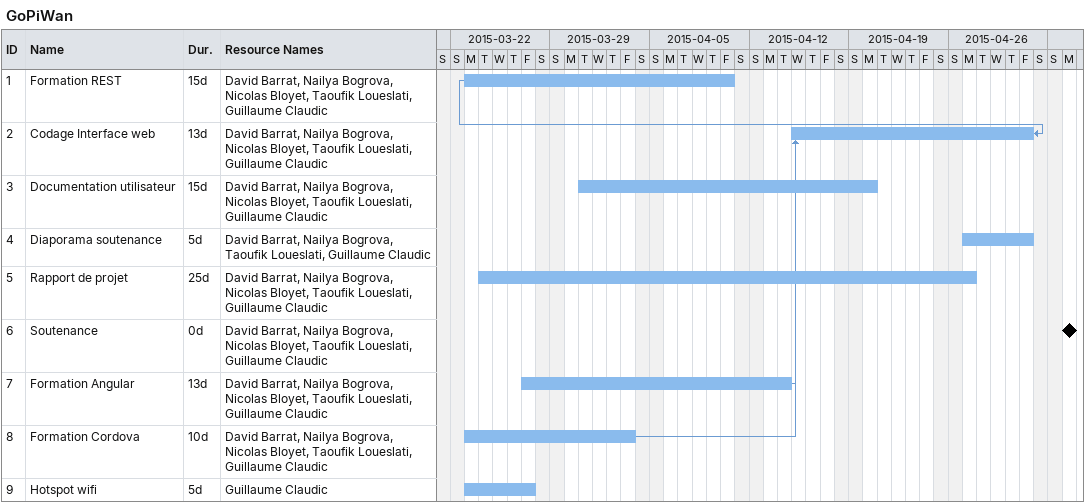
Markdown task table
GoPiWan

| ID | Task | Duration | Start | Finish | Predecessors | Resources |
|---|---|---|---|---|---|---|
| 1 | Formation REST | 15d | 2015-03-23 | 2015-04-10 |  | David Barrat, Nailya Bogrova, Nicolas Bloyet, Taoufik Loueslati, Guillaume Claudic |
| 2 | Codage Interface web | 13d | 2015-04-15 | 2015-05-01 | 1SF, 7, 8 | David Barrat, Nailya Bogrova, Nicolas Bloyet, Taoufik Loueslati, Guillaume Claudic |
| 3 | Documentation utilisateur | 15d | 2015-03-31 | 2015-04-20 |  | David Barrat, Nailya Bogrova, Nicolas Bloyet, Taoufik Loueslati, Guillaume Claudic |
| 4 | Diaporama soutenance | 5d | 2015-04-27 | 2015-05-01 |  | David Barrat, Nailya Bogrova, Taoufik Loueslati, Guillaume Claudic |
| 5 | Rapport de projet | 25d | 2015-03-24 | 2015-04-27 |  | David Barrat, Nailya Bogrova, Nicolas Bloyet, Taoufik Loueslati, Guillaume Claudic |
| 6 | Soutenance | 0d | 2015-05-04 | 2015-05-04 |  | David Barrat, Nailya Bogrova, Nicolas Bloyet, Taoufik Loueslati, Guillaume Claudic |
| 7 | Formation Angular | 13d | 2015-03-27 | 2015-04-14 |  | David Barrat, Nailya Bogrova, Nicolas Bloyet, Taoufik Loueslati, Guillaume Claudic |
| 8 | Formation Cordova | 10d | 2015-03-23 | 2015-04-03 |  | David Barrat, Nailya Bogrova, Nicolas Bloyet, Taoufik Loueslati, Guillaume Claudic |
| 9 | Hotspot wifi | 5d | 2015-03-23 | 2015-03-27 |  | Guillaume Claudic |
